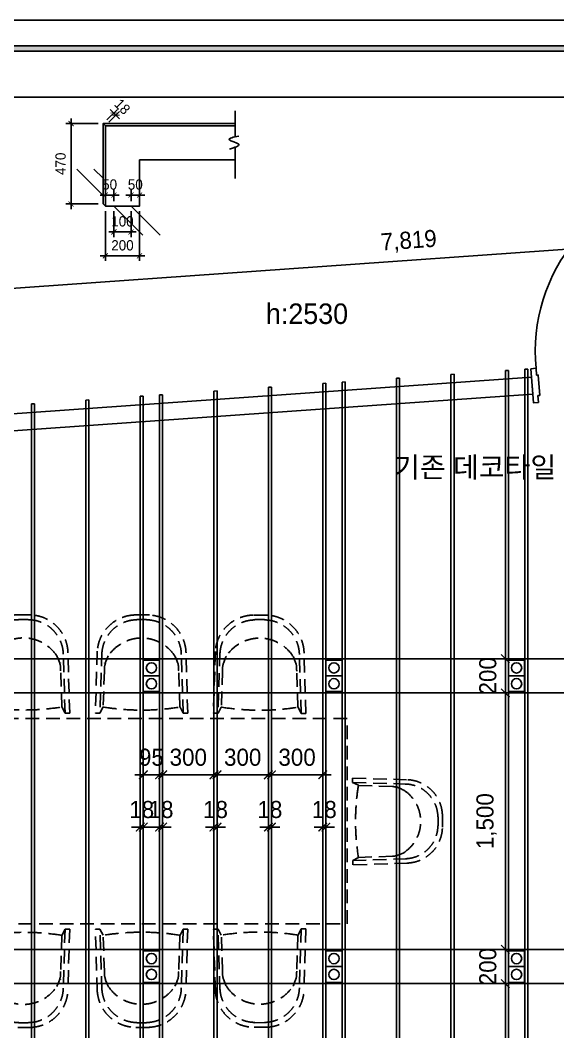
# Model space of a CAD drawing. Header units: millimetres. Extents: x 262681 to 288781, y 94135 to 103645.
# Drawn here: x 279247 to 282388, y 97430 to 103345 of the extents above; entities that cross this region are included whole.
import ezdxf
from ezdxf.enums import TextEntityAlignment as Align

# ---------------------------------------------------------------- set-up
doc = ezdxf.new("R2010")
doc.units = ezdxf.units.MM
doc.header["$LTSCALE"] = 100
doc.header["$PDMODE"] = 3
doc.linetypes.add('DH-HID2', pattern=[1.2, 0.8, -0.4])
doc.layers.get('DEFPOINTS').update_dxf_attribs({"color": 248})
for name, color, linetype in [('0-ELC TEXT', 7, 'Continuous'), ('07-DIM WAL', 5, 'Continuous'), ('2CONTINUOUS', 2, 'Continuous'), ('CO-DO-FR', 7, 'Continuous'), ('CO-DOOR', 8, 'Continuous'), ('FORM(YOURNAME)-1', 1, 'Continuous'), ('FORM(YOURNAME)-11', 1, 'Continuous'), ('FU-FURM', 251, 'DH-HID2'), ('RC-LIGHT', 7, 'Continuous')]:
    doc.layers.add(name, color=color, linetype=linetype)
doc.styles.add('HY 울릉도 L', font='')
doc.styles.add('YOURNAME', font='HY울릉도M.TTF')
doc.styles.add('코레일둥고', font='Korail_Round_Gothic_Medium.ttf')
doc.styles.get('HY 울릉도 L').set_extended_font_data('HY울릉도L')
doc.dimstyles.new('30', dxfattribs={"dimscale": 30, "dimtxt": 2, "dimasz": 1, "dimexe": 1, "dimexo": 1, "dimgap": 1, "dimtad": 1, "dimdec": 0, "dimrnd": 0.05, "dimdsep": 46, "dimlunit": 6, "dimtxsty": 'HY 울릉도 L', "dimblk": 'ARCHTICK', "dimcen": 2.5, "dimdle": 1, "dimclrd": 133, "dimclre": 133, "dimclrt": 30, "dimadec": 0, "dimazin": 0, "dimtfac": 1, "dimtdec": 0, "dimtix": 1, "dimtmove": 2, "dimatfit": 3, "dimldrblk": 'ARCHTICK', "dimfxl": 1, "dimlwd": -1, "dimlwe": -1, "dimarcsym": 0})
doc.dimstyles.new('50', dxfattribs={"dimscale": 50, "dimtxt": 2, "dimasz": 1, "dimexe": 1, "dimexo": 1, "dimgap": 1, "dimtad": 1, "dimdec": 0, "dimrnd": 0.05, "dimdsep": 46, "dimlunit": 6, "dimtxsty": 'HY 울릉도 L', "dimblk": 'ARCHTICK', "dimcen": 2.5, "dimdle": 1, "dimclrd": 133, "dimclre": 133, "dimclrt": 30, "dimadec": 0, "dimazin": 0, "dimtfac": 1, "dimtdec": 0, "dimtix": 1, "dimtmove": 2, "dimatfit": 3, "dimldrblk": 'ARCHTICK', "dimfxl": 1, "dimlwd": -1, "dimlwe": -1, "dimarcsym": 0})

# ---------------------------------------------------------------- blocks, each defined once
blk = doc.blocks.new('FORM-ELEVATION')
at = {"layer": 'FORM(YOURNAME)-11'}
h = blk.add_hatch(color=256, dxfattribs=at)
h.dxf.hatch_style = 1
h.paths.add_polyline_path([(-10309, 35708), (71691, 35708), (71691, 35508), (-10309, 35508)])
h.paths.add_polyline_path([(-10309, -21492), (71691, -21492), (71691, -21692), (-10309, -21692)])
at = {"layer": 'DEFPOINTS', "color": 158}
for points in [[(-10309, -21692), (71691, -21692), (71691, 35708), (-10309, 35708)], [(-8309, 33708), (61071, 33708), (61071, -19692), (-8309, -19692)]]:
    blk.add_lwpolyline(points, close=True, dxfattribs=at)
at = {"layer": 'FORM(YOURNAME)-11', "color": 250}
blk.add_lwpolyline([(-11309, -22692), (72691, -22692), (72691, 36708), (-11309, 36708)], close=True, dxfattribs=at)
at = {"layer": 'FORM(YOURNAME)-11'}
blk.add_lwpolyline([(-10309, 35708), (71691, 35708), (71691, 35508), (-10309, 35508)], close=True, dxfattribs=at)
at = {"layer": 'FORM(YOURNAME)-11', "color": 3, "style": 'YOURNAME'}
for tag, height, p in [('1', 450, (71041, -1219)), ('2', 450, (71041, -1863)), ('3', 450, (71041, -3150)), ('4', 450, (71041, -5081)), ('5', 515, (71041, -7398)), ('6', 515, (71041, -9650)), ('7', 515, (71041, -11903)), ('8', 515, (71041, -14155)), ('9', 515, (71041, -16408)), ('10', 515, (66791, -18596)), ('11', 515, (71041, -18660)), ('12', 515, (66791, -20848)), ('13', 515, (71041, -20848))]:
    blk.add_attdef(tag, text='', height=height, dxfattribs=at).set_placement(p, align=Align.MIDDLE_RIGHT)
blk = doc.blocks.new('F-122')
at = {"layer": 'FU-FURM'}
for p, q in [((-44.5, 507.6), (33.4, 507.7)), ((-26.5, 482.3), (26.6, 482.3)), ((-253.8, -17.2), (-244.1, 296.9)), ((-228.4, -17.2), (-218.5, 303.3)), ((217.8, 301.5), (228.5, -16.6)), ((243, 308.1), (253.9, -16.6)), ((-200.3, 238.5), (-201.3, 234.9)), ((-199.2, 242.4), (-200.3, 238.5)), ((-197.7, 246.9), (-199.2, 242.4)), ((-196, 251.7), (-197.7, 246.9)), ((-194.1, 256.9), (-196, 251.7)), ((-192.1, 262.1), (-194.1, 256.9)), ((-189.9, 267.4), (-192.1, 262.1)), ((-187.7, 272.4), (-189.9, 267.4)), ((-185.5, 277.2), (-187.7, 272.4)), ((-183.3, 281.4), (-185.5, 277.2)), ((182.6, 281.9), (184.8, 277.6)), ((184.8, 277.6), (187.1, 272.9)), ((187.1, 272.9), (189.3, 267.8)), ((189.3, 267.8), (191.4, 262.6)), ((191.4, 262.6), (193.5, 257.3)), ((193.5, 257.3), (195.4, 252.2)), ((195.4, 252.2), (197.1, 247.4)), ((197.1, 247.4), (198.6, 242.9)), ((198.6, 242.9), (199.8, 239)), ((199.8, 239), (200.7, 235.4)), ((-210.5, 16.6), (-204.3, 215.2)), ((-203.9, 218.6), (-204.3, 215.2)), ((-203.6, 221.9), (-203.9, 218.6)), ((-203.2, 225.1), (-203.6, 221.9)), ((-202.7, 228.2), (-203.2, 225.1)), ((-202.1, 231.5), (-202.7, 228.2)), ((-201.3, 234.9), (-202.1, 231.5)), ((200.7, 235.4), (201.5, 232)), ((201.5, 232), (202.1, 228.7)), ((202.1, 228.7), (202.6, 225.6)), ((202.6, 225.6), (203, 222.4)), ((203, 222.4), (203.4, 219.1)), ((203.4, 219.1), (203.8, 215.7)), ((203.8, 215.7), (210.4, 17.1)), ((-211.6, 16.7), (-228.4, -17.2)), ((211.5, 17.2), (228.5, -16.6)), ((-228.4, -17.2), (-253.8, -17.2)), ((253.9, -16.6), (228.5, -16.6))]:
    blk.add_line(p, q, dxfattribs=at)
for centre, radius, start, end in [((-30.8, 294), 213.6, 90.90916, 178.7855), ((-24.5, 286.7), 194.3, 90.90924, 178.78542), ((23.8, 286.8), 194.3, 1.35653, 89.23304), ((30.1, 294.1), 213.6, 1.35671, 89.233), ((-0.2, 162.3), 218.5, 33.19496, 146.94725), ((-0.2, 162.3), 218.5, 158.34937, 158.47219), ((-0.2, 162.3), 218.5, 21.66998, 21.79281), ((-1.7, 1330.6), 1330.6, 260.92322, 279.2189)]:
    blk.add_arc(centre, radius, start, end, dxfattribs=at)
blk = doc.blocks.new('DDD')
at = {"layer": 'FU-FURM'}
for p, q in [((296993.3, 100511.3), (296910.4, 100511.4)), ((297683.3, 100510.6), (297600.4, 100510.7)), ((298373.3, 100509.9), (298290.4, 100510)), ((296974.2, 100484.3), (296917.7, 100484.4)), ((297664.2, 100483.6), (297607.7, 100483.7)), ((298354.2, 100483), (298297.7, 100483)), ((296687.5, 100299.1), (296676, 99937)), ((296714.3, 100292), (296703, 99937)), ((296749.4, 100266.7), (296747, 100261.6)), ((296751.7, 100271.2), (296749.4, 100266.7)), ((297141, 100270.7), (297143.3, 100266.2)), ((297143.3, 100266.2), (297145.7, 100261.1)), ((297189, 99936.4), (297178.4, 100294)), ((297216, 99936.3), (297205.6, 100287.1)), ((297377.5, 100298.4), (297366, 99936.3)), ((297404.3, 100291.3), (297393, 99936.3)), ((297439.4, 100266), (297437, 100261)), ((297441.7, 100270.5), (297439.4, 100266)), ((297831, 100270), (297833.3, 100265.5)), ((297833.3, 100265.5), (297835.7, 100260.5)), ((297879, 99935.7), (297868.4, 100293.3)), ((297906, 99935.7), (297895.6, 100286.5)), ((298067.5, 100297.7), (298056, 99935.7)), ((298094.3, 100290.7), (298083, 99935.6)), ((298129.4, 100265.3), (298127, 100260.3)), ((298131.7, 100269.8), (298129.4, 100265.3)), ((298521, 100269.3), (298523.3, 100264.8)), ((298523.3, 100264.8), (298525.7, 100259.8)), ((298569, 99935), (298558.4, 100292.6)), ((298596, 99935), (298585.6, 100285.8)), ((296730, 100207.9), (296729.6, 100187.7)), ((296730.5, 100211.3), (296730, 100207.9)), ((296731, 100214.6), (296730.5, 100211.3)), ((296731.7, 100218.1), (296731, 100214.6)), ((296732.5, 100221.7), (296731.7, 100218.1)), ((296733.5, 100225.5), (296732.5, 100221.7)), ((296734.8, 100229.7), (296733.5, 100225.5)), ((296736.3, 100234.4), (296734.8, 100229.7)), ((296738.1, 100239.6), (296736.3, 100234.4)), ((296740.2, 100245.1), (296738.1, 100239.6)), ((296742.4, 100250.7), (296740.2, 100245.1)), ((296744.7, 100256.2), (296742.4, 100250.7)), ((296747, 100261.6), (296744.7, 100256.2)), ((297145.7, 100261.1), (297148, 100255.7)), ((297148, 100255.7), (297150.3, 100250.2)), ((297150.3, 100250.2), (297152.5, 100244.5)), ((297152.5, 100244.5), (297154.5, 100239.1)), ((297154.5, 100239.1), (297156.3, 100233.9)), ((297156.3, 100233.9), (297157.8, 100229.2)), ((297157.8, 100229.2), (297159.1, 100225)), ((297159.1, 100225), (297160.1, 100221.1)), ((297160.1, 100221.1), (297160.9, 100217.5)), ((297160.9, 100217.5), (297161.5, 100214.1)), ((297161.5, 100214.1), (297162.1, 100210.7)), ((297162.1, 100210.7), (297162.5, 100190.7)), ((297420, 100207.2), (297419.6, 100187.1)), ((297420.5, 100210.6), (297420, 100207.2)), ((297421, 100213.9), (297420.5, 100210.6)), ((297421.7, 100217.4), (297421, 100213.9)), ((297422.5, 100221), (297421.7, 100217.4)), ((297423.5, 100224.8), (297422.5, 100221)), ((297424.8, 100229.1), (297423.5, 100224.8)), ((297426.3, 100233.8), (297424.8, 100229.1)), ((297428.1, 100238.9), (297426.3, 100233.8)), ((297430.2, 100244.4), (297428.1, 100238.9)), ((297432.4, 100250), (297430.2, 100244.4)), ((297434.7, 100255.6), (297432.4, 100250)), ((297437, 100261), (297434.7, 100255.6)), ((297835.7, 100260.5), (297838, 100255.1)), ((297838, 100255.1), (297840.3, 100249.5)), ((297840.3, 100249.5), (297842.5, 100243.9)), ((297842.5, 100243.9), (297844.5, 100238.4)), ((297844.5, 100238.4), (297846.3, 100233.2)), ((297846.3, 100233.2), (297847.8, 100228.5)), ((297847.8, 100228.5), (297849.1, 100224.3)), ((297849.1, 100224.3), (297850.1, 100220.5)), ((297850.1, 100220.5), (297850.9, 100216.8)), ((297850.9, 100216.8), (297851.5, 100213.4)), ((297851.5, 100213.4), (297852.1, 100210)), ((297852.1, 100210), (297852.5, 100190)), ((298110, 100206.5), (298109.6, 100186.4)), ((298110.5, 100209.9), (298110, 100206.5)), ((298111, 100213.3), (298110.5, 100209.9)), ((298111.7, 100216.7), (298111, 100213.3)), ((298112.5, 100220.3), (298111.7, 100216.7)), ((298113.5, 100224.2), (298112.5, 100220.3)), ((298114.8, 100228.4), (298113.5, 100224.2)), ((298116.3, 100233.1), (298114.8, 100228.4)), ((298118.1, 100238.2), (298116.3, 100233.1)), ((298120.2, 100243.7), (298118.1, 100238.2)), ((298122.4, 100249.3), (298120.2, 100243.7)), ((298124.7, 100254.9), (298122.4, 100249.3)), ((298127, 100260.3), (298124.7, 100254.9)), ((298525.7, 100259.8), (298528, 100254.4)), ((298528, 100254.4), (298530.3, 100248.8)), ((298530.3, 100248.8), (298532.5, 100243.2)), ((298532.5, 100243.2), (298534.5, 100237.7)), ((298534.5, 100237.7), (298536.3, 100232.6)), ((298536.3, 100232.6), (298537.8, 100227.9)), ((298537.8, 100227.9), (298539.1, 100223.7)), ((298539.1, 100223.7), (298540.1, 100219.8)), ((298540.1, 100219.8), (298540.9, 100216.2)), ((298540.9, 100216.2), (298541.5, 100212.7)), ((298541.5, 100212.7), (298542.1, 100209.4)), ((298542.1, 100209.4), (298542.5, 100189.3)), ((296729.2, 100184.1), (296722.2, 99972.9)), ((296729.6, 100187.7), (296729.2, 100184.1)), ((297162.5, 100190.7), (297162.9, 100187.2)), ((297162.9, 100187.2), (297163.3, 100183.6)), ((297169.8, 99972.4), (297163.3, 100183.6)), ((297419.2, 100183.4), (297412.2, 99972.2)), ((297419.6, 100187.1), (297419.2, 100183.4)), ((297852.5, 100190), (297852.9, 100186.5)), ((297852.9, 100186.5), (297853.3, 100182.9)), ((297859.8, 99971.7), (297853.3, 100182.9)), ((298109.2, 100182.7), (298102.2, 99971.6)), ((298109.6, 100186.4), (298109.2, 100182.7)), ((298542.5, 100189.3), (298542.9, 100185.9)), ((298542.9, 100185.9), (298543.3, 100182.2)), ((298549.8, 99971), (298543.3, 100182.2)), ((296721, 99972.9), (296703, 99937)), ((297171, 99972.4), (297189, 99936.4)), ((297411, 99972.3), (297393, 99936.3)), ((297861, 99971.7), (297879, 99935.7)), ((298101, 99971.6), (298083, 99935.6)), ((298551, 99971), (298569, 99935)), ((296676, 99937), (296703, 99937)), ((297189, 99936.4), (297216, 99936.3)), ((297366, 99936.3), (297393, 99936.3)), ((297879, 99935.7), (297906, 99935.7)), ((298056, 99935.7), (298083, 99935.6)), ((298569, 99935), (298596, 99935)), ((298837.7, 99904.7), (296437.7, 99904.7)), ((296437.7, 99904.7), (296437.7, 98704.7)), ((298837.7, 98704.7), (298837.7, 99904.7)), ((296437.7, 98704.7), (298837.7, 98704.7)), ((296676, 98672.3), (296703, 98672.4)), ((296687.5, 98310.3), (296676, 98672.3)), ((296721, 98636.4), (296703, 98672.4)), ((296714.3, 98317.3), (296703, 98672.4)), ((297171, 98637), (297189, 98673)), ((297189, 98673), (297178.4, 98315.3)), ((297189, 98673), (297216, 98673)), ((297216, 98673), (297205.6, 98322.2)), ((297366, 98673), (297393, 98673)), ((297377.5, 98310.9), (297366, 98673)), ((297411, 98637.1), (297393, 98673)), ((297404.3, 98318), (297393, 98673)), ((297861, 98637.6), (297879, 98673.6)), ((297879, 98673.6), (297868.4, 98316)), ((297879, 98673.6), (297906, 98673.7)), ((297906, 98673.7), (297895.6, 98322.9)), ((298056, 98673.7), (298083, 98673.7)), ((298067.5, 98311.6), (298056, 98673.7)), ((298101, 98637.7), (298083, 98673.7)), ((298094.3, 98318.7), (298083, 98673.7)), ((298551, 98638.3), (298569, 98674.3)), ((298569, 98674.3), (298558.4, 98316.7)), ((298569, 98674.3), (298596, 98674.4)), ((298596, 98674.4), (298585.6, 98323.6)), ((296729.2, 98425.3), (296722.2, 98636.4)), ((297169.8, 98637), (297163.3, 98425.8)), ((297419.2, 98425.9), (297412.2, 98637.1)), ((297859.8, 98637.7), (297853.3, 98426.5)), ((298109.2, 98426.6), (298102.2, 98637.8)), ((298549.8, 98638.3), (298543.3, 98427.1)), ((296729.6, 98421.6), (296729.2, 98425.3)), ((296730, 98401.5), (296729.6, 98421.6)), ((296730.5, 98398.1), (296730, 98401.5)), ((296731, 98394.7), (296730.5, 98398.1)), ((296731.7, 98391.3), (296731, 98394.7)), ((296732.5, 98387.7), (296731.7, 98391.3)), ((296733.5, 98383.8), (296732.5, 98387.7)), ((296734.8, 98379.6), (296733.5, 98383.8)), ((296736.3, 98374.9), (296734.8, 98379.6)), ((296738.1, 98369.8), (296736.3, 98374.9)), ((296740.2, 98364.3), (296738.1, 98369.8)), ((297152.5, 98364.8), (297154.5, 98370.3)), ((297154.5, 98370.3), (297156.3, 98375.4)), ((297156.3, 98375.4), (297157.8, 98380.1)), ((297157.8, 98380.1), (297159.1, 98384.3)), ((297159.1, 98384.3), (297160.1, 98388.2)), ((297160.1, 98388.2), (297160.9, 98391.8)), ((297160.9, 98391.8), (297161.5, 98395.3)), ((297161.5, 98395.3), (297162.1, 98398.6)), ((297162.1, 98398.6), (297162.5, 98418.7)), ((297162.5, 98418.7), (297162.9, 98422.1)), ((297162.9, 98422.1), (297163.3, 98425.8)), ((297419.6, 98422.3), (297419.2, 98425.9)), ((297420, 98402.1), (297419.6, 98422.3)), ((297420.5, 98398.8), (297420, 98402.1)), ((297421, 98395.4), (297420.5, 98398.8)), ((297421.7, 98391.9), (297421, 98395.4)), ((297422.5, 98388.3), (297421.7, 98391.9)), ((297423.5, 98384.5), (297422.5, 98388.3)), ((297424.8, 98380.3), (297423.5, 98384.5)), ((297426.3, 98375.6), (297424.8, 98380.3)), ((297428.1, 98370.4), (297426.3, 98375.6)), ((297430.2, 98365), (297428.1, 98370.4)), ((297842.5, 98365.5), (297844.5, 98371)), ((297844.5, 98371), (297846.3, 98376.1)), ((297846.3, 98376.1), (297847.8, 98380.8)), ((297847.8, 98380.8), (297849.1, 98385)), ((297849.1, 98385), (297850.1, 98388.9)), ((297850.1, 98388.9), (297850.9, 98392.5)), ((297850.9, 98392.5), (297851.5, 98395.9)), ((297851.5, 98395.9), (297852.1, 98399.3)), ((297852.1, 98399.3), (297852.5, 98419.3)), ((297852.5, 98419.3), (297852.9, 98422.8)), ((297852.9, 98422.8), (297853.3, 98426.5)), ((298109.6, 98423), (298109.2, 98426.6)), ((298110, 98402.8), (298109.6, 98423)), ((298110.5, 98399.4), (298110, 98402.8)), ((298111, 98396.1), (298110.5, 98399.4)), ((298111.7, 98392.6), (298111, 98396.1)), ((298112.5, 98389), (298111.7, 98392.6)), ((298113.5, 98385.2), (298112.5, 98389)), ((298114.8, 98381), (298113.5, 98385.2)), ((298116.3, 98376.3), (298114.8, 98381)), ((298118.1, 98371.1), (298116.3, 98376.3)), ((298120.2, 98365.6), (298118.1, 98371.1)), ((298532.5, 98366.2), (298534.5, 98371.6)), ((298534.5, 98371.6), (298536.3, 98376.8)), ((298536.3, 98376.8), (298537.8, 98381.5)), ((298537.8, 98381.5), (298539.1, 98385.7)), ((298539.1, 98385.7), (298540.1, 98389.6)), ((298540.1, 98389.6), (298540.9, 98393.2)), ((298540.9, 98393.2), (298541.5, 98396.6)), ((298541.5, 98396.6), (298542.1, 98400)), ((298542.1, 98400), (298542.5, 98420)), ((298542.5, 98420), (298542.9, 98423.5)), ((298542.9, 98423.5), (298543.3, 98427.1)), ((296742.4, 98358.7), (296740.2, 98364.3)), ((296744.7, 98353.1), (296742.4, 98358.7)), ((296747, 98347.7), (296744.7, 98353.1)), ((296749.4, 98342.7), (296747, 98347.7)), ((296751.7, 98338.2), (296749.4, 98342.7)), ((297141, 98338.7), (297143.3, 98343.2)), ((297143.3, 98343.2), (297145.7, 98348.2)), ((297145.7, 98348.2), (297148, 98353.6)), ((297148, 98353.6), (297150.3, 98359.2)), ((297150.3, 98359.2), (297152.5, 98364.8)), ((297432.4, 98359.4), (297430.2, 98365)), ((297434.7, 98353.8), (297432.4, 98359.4)), ((297437, 98348.4), (297434.7, 98353.8)), ((297439.4, 98343.4), (297437, 98348.4)), ((297441.7, 98338.9), (297439.4, 98343.4)), ((297831, 98339.3), (297833.3, 98343.9)), ((297833.3, 98343.9), (297835.7, 98348.9)), ((297835.7, 98348.9), (297838, 98354.3)), ((297838, 98354.3), (297840.3, 98359.9)), ((297840.3, 98359.9), (297842.5, 98365.5)), ((298122.4, 98360), (298120.2, 98365.6)), ((298124.7, 98354.5), (298122.4, 98360)), ((298127, 98349.1), (298124.7, 98354.5)), ((298129.4, 98344), (298127, 98349.1)), ((298131.7, 98339.5), (298129.4, 98344)), ((298521, 98340), (298523.3, 98344.5)), ((298523.3, 98344.5), (298525.7, 98349.6)), ((298525.7, 98349.6), (298528, 98355)), ((298528, 98355), (298530.3, 98360.5)), ((298530.3, 98360.5), (298532.5, 98366.2)), ((296993.3, 98098.1), (296910.4, 98098)), ((296974.2, 98125), (296917.7, 98125)), ((297683.3, 98098.7), (297600.4, 98098.6)), ((297664.2, 98125.7), (297607.7, 98125.7)), ((298373.3, 98099.4), (298290.4, 98099.3)), ((298354.2, 98126.4), (298297.7, 98126.3))]:
    blk.add_line(p, q, dxfattribs=at)
for centre, radius, start, end in [((296914, 100284.1), 227.2, 90.767, 178.64329), ((296978.8, 100284), 227.2, 1.215, 89.0908), ((297604, 100283.5), 227.2, 90.767, 178.64329), ((297668.8, 100283.4), 227.2, 1.215, 89.0908), ((298294, 100282.8), 227.2, 90.767, 178.64329), ((298358.8, 100282.7), 227.2, 1.215, 89.0908), ((296920.7, 100276.4), 206.6, 90.767, 178.64347), ((296972, 100276.3), 206.6, 1.215, 89.0908), ((297610.7, 100275.7), 206.6, 90.767, 178.64347), ((297662, 100275.6), 206.6, 1.215, 89.0908), ((298300.7, 100275), 206.6, 90.767, 178.64347), ((298352, 100275), 206.6, 1.215, 89.0908), ((296946.2, 100143.9), 232.4, 33.053, 146.805), ((297636.2, 100143.3), 232.4, 33.053, 146.805), ((298326.2, 100142.6), 232.4, 33.053, 146.805), ((296946.2, 100143.9), 232.4, 158.2072, 158.33), ((296946.2, 100143.9), 232.4, 21.528, 21.651), ((297636.2, 100143.3), 232.4, 158.2072, 158.33), ((297636.2, 100143.3), 232.4, 21.528, 21.651), ((298326.2, 100142.6), 232.4, 158.2072, 158.33), ((298326.2, 100142.6), 232.4, 21.528, 21.651), ((296947.7, 101369.9), 1415.3, 260.781, 279.077), ((297637.7, 101369.2), 1415.3, 260.781, 279.077), ((298327.7, 101368.6), 1415.3, 260.781, 279.077), ((296947.7, 97239.4), 1415.3, 80.923, 99.219), ((297637.7, 97240.1), 1415.3, 80.923, 99.219), ((298327.7, 97240.8), 1415.3, 80.923, 99.219), ((296946.2, 98465.4), 232.4, 201.67, 201.7928), ((296946.2, 98465.4), 232.4, 338.349, 338.472), ((297636.2, 98466.1), 232.4, 201.67, 201.7928), ((297636.2, 98466.1), 232.4, 338.349, 338.472), ((298326.2, 98466.8), 232.4, 201.67, 201.7928), ((298326.2, 98466.8), 232.4, 338.349, 338.472), ((296914, 98325.2), 227.2, 181.35671, 269.233), ((296920.7, 98333), 206.6, 181.35653, 269.233), ((296946.2, 98465.4), 232.4, 213.195, 326.947), ((296972, 98333), 206.6, 270.9092, 358.785), ((296978.8, 98325.3), 227.2, 270.9092, 358.785), ((297604, 98325.9), 227.2, 181.35671, 269.233), ((297610.7, 98333.7), 206.6, 181.35653, 269.233), ((297636.2, 98466.1), 232.4, 213.195, 326.947), ((297662, 98333.7), 206.6, 270.9092, 358.785), ((297668.8, 98326), 227.2, 270.9092, 358.785), ((298294, 98326.6), 227.2, 181.35671, 269.233), ((298300.7, 98334.3), 206.6, 181.35653, 269.233), ((298326.2, 98466.8), 232.4, 213.195, 326.947), ((298352, 98334.4), 206.6, 270.9092, 358.785), ((298358.8, 98326.6), 227.2, 270.9092, 358.785)]:
    blk.add_arc(centre, radius, start, end, dxfattribs=at)
at = {"layer": 'FU-FURM', "xscale": -1, "rotation": 89.99999999999999}
blk.add_blockref('F-122', (296388.7, 99303), dxfattribs=at)
at = {"layer": 'FU-FURM', "rotation": 270}
blk.add_blockref('F-122', (298886.7, 99303), dxfattribs=at)
blk = doc.blocks.new('_ArchTick')
at = {"color": 0, "linetype": 'ByBlock', "const_width": 0.15}
blk.add_lwpolyline([(-0.5, -0.5), (0.5, 0.5)], dxfattribs=at)
blk = doc.blocks.new('*D94')
at = {"layer": '2CONTINUOUS', "color": 133}
for p, q in [((285475.5, 102218.8), (277575.7, 101661.7)), ((285480.6, 101435.9), (285422.1, 102265.1)), ((277680.6, 100885.9), (277622.1, 101715.1))]:
    blk.add_line(p, q, dxfattribs=at)
at = {"layer": 'DEFPOINTS', "color": 0}
for p in [(277625.6, 101665.3), (285484.1, 101386), (277684.1, 100836)]:
    blk.add_point(p, dxfattribs=at)
at = {"layer": '2CONTINUOUS', "color": 133, "xscale": 50, "yscale": 50, "zscale": 50}
for p, rotation in [((285425.6, 102215.3), 4.033411072770194), ((277625.6, 101665.3), 184.0334110727702)]:
    blk.add_blockref('_ArchTick', p, dxfattribs=dict(at, rotation=rotation))
at = {"layer": '2CONTINUOUS', "color": 30, "insert": (281517.9, 102050), "char_height": 100, "attachment_point": 5, "rotation": 4.03341, "style": 'HY 울릉도 L'}
blk.add_mtext('7,819', dxfattribs=at)
blk = doc.blocks.new('*D115')
at = {"layer": '07-DIM WAL', "color": 133}
for p, q in [((279744.4, 102227.4), (279744.4, 101936.8)), ((279944.4, 102227.4), (279944.4, 101936.8)), ((279714.4, 101966.8), (279974.4, 101966.8))]:
    blk.add_line(p, q, dxfattribs=at)
at = {"layer": 'DEFPOINTS', "color": 0}
for p in [(279744.4, 102257.4), (279944.4, 102257.4), (279944.4, 101966.8)]:
    blk.add_point(p, dxfattribs=at)
at = {"layer": '07-DIM WAL', "color": 133, "xscale": 30, "yscale": 30, "zscale": 30}
blk.add_blockref('_ArchTick', (279744.4, 101966.8), dxfattribs=at)
at = {"layer": '07-DIM WAL', "color": 133, "xscale": 30, "yscale": 30, "zscale": 30, "rotation": 180}
blk.add_blockref('_ArchTick', (279944.4, 101966.8), dxfattribs=at)
at = {"layer": '07-DIM WAL', "color": 30, "insert": (279844.4, 102028.1), "char_height": 60, "attachment_point": 5, "style": 'HY 울릉도 L'}
blk.add_mtext('200', dxfattribs=at)
blk = doc.blocks.new('*D116')
at = {"layer": '07-DIM WAL', "color": 133}
for p, q in [((279752.9, 102761.4), (279815, 102823.5)), ((279765.6, 102748.6), (279827.7, 102810.8)), ((279772.6, 102823.5), (279827.7, 102768.3))]:
    blk.add_line(p, q, dxfattribs=at)
at = {"layer": 'DEFPOINTS', "color": 0}
for p in [(279806.5, 102789.6), (279731.6, 102740.2), (279744.4, 102727.4)]:
    blk.add_point(p, dxfattribs=at)
at = {"layer": '07-DIM WAL', "color": 133, "xscale": 30, "yscale": 30, "zscale": 30}
for p, rotation in [((279793.8, 102802.3), 315), ((279806.5, 102789.6), 135)]:
    blk.add_blockref('_ArchTick', p, dxfattribs=dict(at, rotation=rotation))
at = {"layer": '07-DIM WAL', "color": 30, "insert": (279843.5, 102839.3), "char_height": 60, "attachment_point": 5, "rotation": 315, "style": 'HY 울릉도 L'}
blk.add_mtext('18', dxfattribs=at)
blk = doc.blocks.new('*D117')
at = {"layer": '07-DIM WAL', "color": 133}
for p, q in [((279544.2, 102770.2), (279544.2, 102240.2)), ((279701.6, 102740.2), (279514.2, 102740.2)), ((279701.6, 102270.2), (279514.2, 102270.2))]:
    blk.add_line(p, q, dxfattribs=at)
at = {"layer": 'DEFPOINTS', "color": 0}
for p in [(279731.6, 102740.2), (279544.2, 102270.2), (279731.6, 102270.2)]:
    blk.add_point(p, dxfattribs=at)
at = {"layer": '07-DIM WAL', "color": 133, "xscale": 30, "yscale": 30, "zscale": 30}
for p, rotation in [((279544.2, 102740.2), 90), ((279544.2, 102270.2), 270)]:
    blk.add_blockref('_ArchTick', p, dxfattribs=dict(at, rotation=rotation))
at = {"layer": '07-DIM WAL', "color": 30, "insert": (279483, 102505.2), "char_height": 60, "attachment_point": 5, "rotation": 90, "style": 'HY 울릉도 L'}
blk.add_mtext('470', dxfattribs=at)
blk = doc.blocks.new('*D121')
at = {"layer": '07-DIM WAL', "color": 133}
for p, q in [((279744.4, 102287.4), (279744.4, 102352.4)), ((279794.4, 102287.4), (279794.4, 102352.4)), ((279824.4, 102322.4), (279714.4, 102322.4))]:
    blk.add_line(p, q, dxfattribs=at)
at = {"layer": 'DEFPOINTS', "color": 0}
for p in [(279744.4, 102322.4), (279744.4, 102257.4), (279794.4, 102257.4)]:
    blk.add_point(p, dxfattribs=at)
at = {"layer": '07-DIM WAL', "color": 133, "xscale": 30, "yscale": 30, "zscale": 30}
blk.add_blockref('_ArchTick', (279744.4, 102322.4), dxfattribs=at)
at = {"layer": '07-DIM WAL', "color": 133, "xscale": 30, "yscale": 30, "zscale": 30, "rotation": 180}
blk.add_blockref('_ArchTick', (279794.4, 102322.4), dxfattribs=at)
at = {"layer": '07-DIM WAL', "color": 30, "insert": (279769.4, 102383.7), "char_height": 60, "attachment_point": 5, "style": 'HY 울릉도 L'}
blk.add_mtext('50', dxfattribs=at)
blk = doc.blocks.new('*D123')
at = {"layer": '07-DIM WAL', "color": 133}
for p, q in [((279894.4, 102287.4), (279894.4, 102352.4)), ((279944.4, 102287.4), (279944.4, 102352.4)), ((279864.4, 102322.4), (279974.4, 102322.4))]:
    blk.add_line(p, q, dxfattribs=at)
at = {"layer": 'DEFPOINTS', "color": 0}
for p in [(279944.4, 102322.4), (279894.4, 102257.4), (279944.4, 102257.4)]:
    blk.add_point(p, dxfattribs=at)
at = {"layer": '07-DIM WAL', "color": 133, "xscale": 30, "yscale": 30, "zscale": 30}
blk.add_blockref('_ArchTick', (279894.4, 102322.4), dxfattribs=at)
at = {"layer": '07-DIM WAL', "color": 133, "xscale": 30, "yscale": 30, "zscale": 30, "rotation": 180}
blk.add_blockref('_ArchTick', (279944.4, 102322.4), dxfattribs=at)
at = {"layer": '07-DIM WAL', "color": 30, "insert": (279919.4, 102383.7), "char_height": 60, "attachment_point": 5, "style": 'HY 울릉도 L'}
blk.add_mtext('50', dxfattribs=at)
blk = doc.blocks.new('*D124')
at = {"layer": '07-DIM WAL', "color": 133}
for p, q in [((279794.4, 102227.4), (279794.4, 102076.9)), ((279894.4, 102227.4), (279894.4, 102076.9)), ((279924.4, 102106.9), (279764.4, 102106.9))]:
    blk.add_line(p, q, dxfattribs=at)
at = {"layer": 'DEFPOINTS', "color": 0}
for p in [(279794.4, 102257.4), (279894.4, 102257.4), (279794.4, 102106.9)]:
    blk.add_point(p, dxfattribs=at)
at = {"layer": '07-DIM WAL', "color": 133, "xscale": 30, "yscale": 30, "zscale": 30}
blk.add_blockref('_ArchTick', (279794.4, 102106.9), dxfattribs=at)
at = {"layer": '07-DIM WAL', "color": 133, "xscale": 30, "yscale": 30, "zscale": 30, "rotation": 180}
blk.add_blockref('_ArchTick', (279894.4, 102106.9), dxfattribs=at)
at = {"layer": '07-DIM WAL', "color": 30, "insert": (279844.4, 102168.1), "char_height": 60, "attachment_point": 5, "style": 'HY 울릉도 L'}
blk.add_mtext('100', dxfattribs=at)
blk = doc.blocks.new('ffsty')
at = {"layer": 'RC-LIGHT'}
blk.add_line((289743.9, 98175), (289743.9, 98270), dxfattribs=at)
blk.add_lwpolyline([(289651.4, 98175), (289836.4, 98175), (289836.4, 98270), (289651.4, 98270)], close=True, dxfattribs=at)
for centre in [(289697.6, 98222.5), (289790.1, 98222.5)]:
    blk.add_circle(centre, 30, dxfattribs=at)
blk = doc.blocks.new('*D140')
at = {"layer": '2CONTINUOUS', "color": 133}
for p, q in [((279966.1, 99032.1), (279966.1, 98882.1)), ((280061.1, 99039.6), (280061.1, 98882.1)), ((279916.1, 98932.1), (280111.1, 98932.1))]:
    blk.add_line(p, q, dxfattribs=at)
at = {"layer": 'DEFPOINTS', "color": 0}
for p in [(279966.1, 99082.1), (280061.1, 99089.6), (280061.1, 98932.1)]:
    blk.add_point(p, dxfattribs=at)
at = {"layer": '2CONTINUOUS', "color": 133, "xscale": 50, "yscale": 50, "zscale": 50}
blk.add_blockref('_ArchTick', (279966.1, 98932.1), dxfattribs=at)
at = {"layer": '2CONTINUOUS', "color": 133, "xscale": 50, "yscale": 50, "zscale": 50, "rotation": 180}
blk.add_blockref('_ArchTick', (280061.1, 98932.1), dxfattribs=at)
at = {"layer": '2CONTINUOUS', "color": 30, "insert": (280013.6, 99034.3), "char_height": 100, "attachment_point": 5, "style": 'HY 울릉도 L'}
blk.add_mtext('95', dxfattribs=at)
blk = doc.blocks.new('*D141')
at = {"layer": '2CONTINUOUS', "color": 133}
for p, q in [((280061.1, 98676.5), (280061.1, 98676.5)), ((280079.1, 98676.5), (280079.1, 98676.5)), ((280011.1, 98626.5), (280129.1, 98626.5))]:
    blk.add_line(p, q, dxfattribs=at)
at = {"layer": 'DEFPOINTS', "color": 0}
for p in [(280061.1, 98626.5), (280079.1, 98626.5), (280079.1, 98626.5)]:
    blk.add_point(p, dxfattribs=at)
at = {"layer": '2CONTINUOUS', "color": 133, "xscale": 50, "yscale": 50, "zscale": 50}
blk.add_blockref('_ArchTick', (280061.1, 98626.5), dxfattribs=at)
at = {"layer": '2CONTINUOUS', "color": 133, "xscale": 50, "yscale": 50, "zscale": 50, "rotation": 180}
blk.add_blockref('_ArchTick', (280079.1, 98626.5), dxfattribs=at)
at = {"layer": '2CONTINUOUS', "color": 30, "insert": (280070.1, 98728.7), "char_height": 100, "attachment_point": 5, "style": 'HY 울릉도 L'}
blk.add_mtext('18', dxfattribs=at)
blk = doc.blocks.new('*D142')
at = {"layer": '2CONTINUOUS', "color": 133}
for p, q in [((280079.1, 99032.1), (280079.1, 98882.1)), ((280379.1, 99032.1), (280379.1, 98882.1)), ((280029.1, 98932.1), (280429.1, 98932.1))]:
    blk.add_line(p, q, dxfattribs=at)
at = {"layer": 'DEFPOINTS', "color": 0}
for p in [(280079.1, 99082.1), (280379.1, 99082.1), (280379.1, 98932.1)]:
    blk.add_point(p, dxfattribs=at)
at = {"layer": '2CONTINUOUS', "color": 133, "xscale": 50, "yscale": 50, "zscale": 50}
blk.add_blockref('_ArchTick', (280079.1, 98932.1), dxfattribs=at)
at = {"layer": '2CONTINUOUS', "color": 133, "xscale": 50, "yscale": 50, "zscale": 50, "rotation": 180}
blk.add_blockref('_ArchTick', (280379.1, 98932.1), dxfattribs=at)
at = {"layer": '2CONTINUOUS', "color": 30, "insert": (280229.1, 99034.3), "char_height": 100, "attachment_point": 5, "style": 'HY 울릉도 L'}
blk.add_mtext('300', dxfattribs=at)
blk = doc.blocks.new('*D143')
at = {"layer": '2CONTINUOUS', "color": 133}
for p, q in [((280397.1, 99032.1), (280397.1, 98882.1)), ((280697.1, 99032.1), (280697.1, 98882.1)), ((280347.1, 98932.1), (280747.1, 98932.1))]:
    blk.add_line(p, q, dxfattribs=at)
at = {"layer": 'DEFPOINTS', "color": 0}
for p in [(280397.1, 99082.1), (280697.1, 99082.1), (280697.1, 98932.1)]:
    blk.add_point(p, dxfattribs=at)
at = {"layer": '2CONTINUOUS', "color": 133, "xscale": 50, "yscale": 50, "zscale": 50}
blk.add_blockref('_ArchTick', (280397.1, 98932.1), dxfattribs=at)
at = {"layer": '2CONTINUOUS', "color": 133, "xscale": 50, "yscale": 50, "zscale": 50, "rotation": 180}
blk.add_blockref('_ArchTick', (280697.1, 98932.1), dxfattribs=at)
at = {"layer": '2CONTINUOUS', "color": 30, "insert": (280547.1, 99034.3), "char_height": 100, "attachment_point": 5, "style": 'HY 울릉도 L'}
blk.add_mtext('300', dxfattribs=at)
blk = doc.blocks.new('*D144')
at = {"layer": '2CONTINUOUS', "color": 133}
for p, q in [((280715.1, 99032.1), (280715.1, 98882.1)), ((281014.8, 99032.1), (281014.8, 98882.1)), ((280665.1, 98932.1), (281064.8, 98932.1))]:
    blk.add_line(p, q, dxfattribs=at)
at = {"layer": 'DEFPOINTS', "color": 0}
for p in [(280715.1, 99082.1), (281014.8, 99082.1), (281014.8, 98932.1)]:
    blk.add_point(p, dxfattribs=at)
at = {"layer": '2CONTINUOUS', "color": 133, "xscale": 50, "yscale": 50, "zscale": 50}
blk.add_blockref('_ArchTick', (280715.1, 98932.1), dxfattribs=at)
at = {"layer": '2CONTINUOUS', "color": 133, "xscale": 50, "yscale": 50, "zscale": 50, "rotation": 180}
blk.add_blockref('_ArchTick', (281014.8, 98932.1), dxfattribs=at)
at = {"layer": '2CONTINUOUS', "color": 30, "insert": (280864.9, 99034.3), "char_height": 100, "attachment_point": 5, "style": 'HY 울릉도 L'}
blk.add_mtext('300', dxfattribs=at)
blk = doc.blocks.new('*D145')
at = {"layer": '2CONTINUOUS', "color": 133}
for p, q in [((280379.1, 98676.5), (280379.1, 98676.5)), ((280397.1, 98676.5), (280397.1, 98676.5)), ((280329.1, 98626.5), (280447.1, 98626.5))]:
    blk.add_line(p, q, dxfattribs=at)
at = {"layer": 'DEFPOINTS', "color": 0}
for p in [(280379.1, 98626.5), (280397.1, 98626.5), (280397.1, 98626.5)]:
    blk.add_point(p, dxfattribs=at)
at = {"layer": '2CONTINUOUS', "color": 133, "xscale": 50, "yscale": 50, "zscale": 50}
blk.add_blockref('_ArchTick', (280379.1, 98626.5), dxfattribs=at)
at = {"layer": '2CONTINUOUS', "color": 133, "xscale": 50, "yscale": 50, "zscale": 50, "rotation": 180}
blk.add_blockref('_ArchTick', (280397.1, 98626.5), dxfattribs=at)
at = {"layer": '2CONTINUOUS', "color": 30, "insert": (280388.1, 98728.7), "char_height": 100, "attachment_point": 5, "style": 'HY 울릉도 L'}
blk.add_mtext('18', dxfattribs=at)
blk = doc.blocks.new('*D146')
at = {"layer": '2CONTINUOUS', "color": 133}
for p, q in [((280697.1, 98676.5), (280697.1, 98676.5)), ((280715.1, 98676.5), (280715.1, 98676.5)), ((280647.1, 98626.5), (280765.1, 98626.5))]:
    blk.add_line(p, q, dxfattribs=at)
at = {"layer": 'DEFPOINTS', "color": 0}
for p in [(280697.1, 98626.5), (280715.1, 98626.5), (280715.1, 98626.5)]:
    blk.add_point(p, dxfattribs=at)
at = {"layer": '2CONTINUOUS', "color": 133, "xscale": 50, "yscale": 50, "zscale": 50}
blk.add_blockref('_ArchTick', (280697.1, 98626.5), dxfattribs=at)
at = {"layer": '2CONTINUOUS', "color": 133, "xscale": 50, "yscale": 50, "zscale": 50, "rotation": 180}
blk.add_blockref('_ArchTick', (280715.1, 98626.5), dxfattribs=at)
at = {"layer": '2CONTINUOUS', "color": 30, "insert": (280706.1, 98728.7), "char_height": 100, "attachment_point": 5, "style": 'HY 울릉도 L'}
blk.add_mtext('18', dxfattribs=at)
blk = doc.blocks.new('*D147')
at = {"layer": '2CONTINUOUS', "color": 133}
for p, q in [((281015.1, 98676.5), (281015.1, 98676.5)), ((281033.1, 98676.5), (281033.1, 98676.5)), ((280965.1, 98626.5), (281083.1, 98626.5))]:
    blk.add_line(p, q, dxfattribs=at)
at = {"layer": 'DEFPOINTS', "color": 0}
for p in [(281015.1, 98626.5), (281033.1, 98626.5), (281033.1, 98626.5)]:
    blk.add_point(p, dxfattribs=at)
at = {"layer": '2CONTINUOUS', "color": 133, "xscale": 50, "yscale": 50, "zscale": 50}
blk.add_blockref('_ArchTick', (281015.1, 98626.5), dxfattribs=at)
at = {"layer": '2CONTINUOUS', "color": 133, "xscale": 50, "yscale": 50, "zscale": 50, "rotation": 180}
blk.add_blockref('_ArchTick', (281033.1, 98626.5), dxfattribs=at)
at = {"layer": '2CONTINUOUS', "color": 30, "insert": (281024.1, 98728.7), "char_height": 100, "attachment_point": 5, "style": 'HY 울릉도 L'}
blk.add_mtext('18', dxfattribs=at)
blk = doc.blocks.new('*D148')
at = {"layer": '2CONTINUOUS', "color": 133}
for p, q in [((279948.1, 98676.5), (279948.1, 98676.5)), ((279966.1, 98676.5), (279966.1, 98676.5)), ((279898.1, 98626.5), (280016.1, 98626.5))]:
    blk.add_line(p, q, dxfattribs=at)
at = {"layer": 'DEFPOINTS', "color": 0}
for p in [(279948.1, 98626.5), (279966.1, 98626.5), (279966.1, 98626.5)]:
    blk.add_point(p, dxfattribs=at)
at = {"layer": '2CONTINUOUS', "color": 133, "xscale": 50, "yscale": 50, "zscale": 50}
blk.add_blockref('_ArchTick', (279948.1, 98626.5), dxfattribs=at)
at = {"layer": '2CONTINUOUS', "color": 133, "xscale": 50, "yscale": 50, "zscale": 50, "rotation": 180}
blk.add_blockref('_ArchTick', (279966.1, 98626.5), dxfattribs=at)
at = {"layer": '2CONTINUOUS', "color": 30, "insert": (279957.1, 98728.7), "char_height": 100, "attachment_point": 5, "style": 'HY 울릉도 L'}
blk.add_mtext('18', dxfattribs=at)
blk = doc.blocks.new('*D149')
at = {"layer": '2CONTINUOUS', "color": 133}
for p, q in [((282082.1, 99661), (282082.1, 99361)), ((282032.1, 99611), (282032.1, 99611)), ((282032.1, 99411), (282032.1, 99411))]:
    blk.add_line(p, q, dxfattribs=at)
at = {"layer": 'DEFPOINTS', "color": 0}
for p in [(282082.1, 99611), (282082.1, 99411), (282082.1, 99411)]:
    blk.add_point(p, dxfattribs=at)
at = {"layer": '2CONTINUOUS', "color": 133, "xscale": 50, "yscale": 50, "zscale": 50}
for p, rotation in [((282082.1, 99611), 270), ((282082.1, 99411), 90)]:
    blk.add_blockref('_ArchTick', p, dxfattribs=dict(at, rotation=rotation))
at = {"layer": '2CONTINUOUS', "color": 30, "insert": (281980, 99511), "char_height": 100, "attachment_point": 5, "rotation": 90, "style": 'HY 울릉도 L'}
blk.add_mtext('200', dxfattribs=at)
blk = doc.blocks.new('*D150')
at = {"layer": '2CONTINUOUS', "color": 133}
for p, q in [((282082.1, 99461), (282082.1, 97861)), ((282032.1, 99411), (282032.1, 99411)), ((282032.1, 97911), (282032.1, 97911))]:
    blk.add_line(p, q, dxfattribs=at)
at = {"layer": 'DEFPOINTS', "color": 0}
for p in [(282082.1, 99411), (282082.1, 97911), (282082.1, 97911)]:
    blk.add_point(p, dxfattribs=at)
at = {"layer": '2CONTINUOUS', "color": 133, "xscale": 50, "yscale": 50, "zscale": 50}
for p, rotation in [((282082.1, 99411), 90), ((282082.1, 97911), 270)]:
    blk.add_blockref('_ArchTick', p, dxfattribs=dict(at, rotation=rotation))
at = {"layer": '2CONTINUOUS', "color": 30, "insert": (281972.2, 98661), "char_height": 100, "attachment_point": 5, "rotation": 90, "style": 'HY 울릉도 L'}
blk.add_mtext('1,500', dxfattribs=at)
blk = doc.blocks.new('*D151')
at = {"layer": '2CONTINUOUS', "color": 133}
for p, q in [((282082.1, 97961), (282082.1, 97661)), ((282032.1, 97911), (282032.1, 97911)), ((282032.1, 97711), (282032.1, 97711))]:
    blk.add_line(p, q, dxfattribs=at)
at = {"layer": 'DEFPOINTS', "color": 0}
for p in [(282082.1, 97911), (282082.1, 97711), (282082.1, 97711)]:
    blk.add_point(p, dxfattribs=at)
at = {"layer": '2CONTINUOUS', "color": 133, "xscale": 50, "yscale": 50, "zscale": 50}
for p, rotation in [((282082.1, 97911), 270), ((282082.1, 97711), 90)]:
    blk.add_blockref('_ArchTick', p, dxfattribs=dict(at, rotation=rotation))
at = {"layer": '2CONTINUOUS', "color": 30, "insert": (281980, 97811), "char_height": 100, "attachment_point": 5, "rotation": 90, "style": 'HY 울릉도 L'}
blk.add_mtext('200', dxfattribs=at)
blk = doc.blocks.new('*D152')
at = {"layer": '2CONTINUOUS', "color": 133}
for p, q in [((282082.1, 97761), (282082.1, 96496)), ((282032.1, 97711), (282032.1, 97711)), ((282032.1, 96546), (282032.1, 96546))]:
    blk.add_line(p, q, dxfattribs=at)
at = {"layer": 'DEFPOINTS', "color": 0}
for p in [(282082.1, 97711), (282082.1, 96546), (282082.1, 96546)]:
    blk.add_point(p, dxfattribs=at)
at = {"layer": '2CONTINUOUS', "color": 133, "xscale": 50, "yscale": 50, "zscale": 50}
for p, rotation in [((282082.1, 97711), 90), ((282082.1, 96546), 270)]:
    blk.add_blockref('_ArchTick', p, dxfattribs=dict(at, rotation=rotation))
at = {"layer": '2CONTINUOUS', "color": 30, "insert": (281973.3, 97128.5), "char_height": 100, "attachment_point": 5, "rotation": 90, "style": 'HY 울릉도 L'}
blk.add_mtext('1,165', dxfattribs=at)

msp = doc.modelspace()

# ---------------------------------------------------------------- linework, layer by layer
at = {"layer": '2CONTINUOUS'}
for p, q in [((279731.6, 102320.2), (279577.3, 102474.5)), ((279731.6, 102420.2), (279677.3, 102474.5)), ((279964.3, 102087.5), (279794.4, 102257.4)), ((280064.3, 102087.5), (279894.4, 102257.4))]:
    msp.add_line(p, q, dxfattribs=at)
msp.add_lwpolyline([(282235.1, 101257.2), (282242.1, 101157.4), (277684.1, 100836), (277684.1, 100935.8), (282235.1, 101257.2)], dxfattribs=at)
at = {"layer": 'CO-DO-FR'}
msp.add_lwpolyline([(282231.6, 101307.1), (282245.7, 101107.6), (282275.6, 101109.7), (282272.8, 101149.6), (282282.7, 101150.3), (282274.3, 101270), (282264.3, 101269.3), (282261.5, 101309.2), (282231.6, 101307.1)], close=True, dxfattribs=at)
at = {"layer": 'CO-DOOR'}
msp.add_arc((283266.9, 101409.8), 1010.4, 93.46636, 185.71297, dxfattribs=at)
at = {"layer": 'RC-LIGHT'}
for p, q in [((280502.6, 102814.7), (280502.6, 102662.6)), ((279744.4, 102727.4), (279731.6, 102740.2)), ((280502.6, 102601.8), (280502.6, 102419.5)), ((279744.4, 102257.4), (279731.6, 102270.2)), ((281782.1, 101274.8), (281764.1, 101273.6)), ((281764.1, 96546), (281764.1, 101273.6)), ((281782.1, 96546), (281782.1, 101274.8)), ((282100.1, 101297.1), (282082.1, 101295.8)), ((282082.1, 96546), (282082.1, 101295.8)), ((282100.1, 96546), (282100.1, 101297.1)), ((282213.1, 101305.1), (282195.1, 101303.8)), ((282195.1, 96546), (282195.1, 101303.8)), ((282213.1, 96546), (282213.1, 101305.1)), ((281033.1, 101222), (281015.1, 101220.8)), ((281015.1, 96546), (281015.1, 101220.8)), ((281033.1, 96546), (281033.1, 101222)), ((281146.1, 101230), (281128.1, 101228.7)), ((281128.1, 96546), (281128.1, 101228.7)), ((281146.1, 96546), (281146.1, 101230)), ((281464.1, 101252.4), (281446.1, 101251.2)), ((281446.1, 96546), (281446.1, 101251.2)), ((281464.1, 96546), (281464.1, 101252.4)), ((280079.1, 101155), (280061.1, 101153.7)), ((280061.1, 96546), (280061.1, 101153.7)), ((280079.1, 96546), (280079.1, 101155)), ((280397.1, 101177.3), (280379.1, 101176)), ((280379.1, 96546), (280379.1, 101176)), ((280397.1, 96546), (280397.1, 101177.3)), ((280715.1, 101199.7), (280697.1, 101198.4)), ((280697.1, 96546), (280697.1, 101198.4)), ((280715.1, 96546), (280715.1, 101199.7)), ((279330.1, 101102.4), (279312.1, 101101.1)), ((279312.1, 96546), (279312.1, 101101.1)), ((279330.1, 96546), (279330.1, 101102.4)), ((279648.1, 101124.6), (279630.1, 101123.3)), ((279630.1, 96546), (279630.1, 101123.3)), ((279648.1, 96546), (279648.1, 101124.6)), ((279966.1, 101147), (279948.1, 101145.7)), ((279948.1, 96546), (279948.1, 101145.7)), ((279966.1, 96546), (279966.1, 101147)), ((285301.1, 99611), (277945.1, 99611)), ((285301.1, 99411), (277945.1, 99411)), ((285301.1, 97911), (277945.1, 97911)), ((285301.1, 97711), (277945.1, 97711))]:
    msp.add_line(p, q, dxfattribs=at)
for points in [[(279731.6, 102270.2), (279731.6, 102740.2), (280502.6, 102740.2)], [(279744.4, 102257.4), (279744.4, 102727.4), (280502.6, 102727.4)], [(279744.4, 102257.4), (279944.4, 102257.4), (279944.4, 102527.4), (280502.6, 102527.4)]]:
    msp.add_lwpolyline(points, dxfattribs=at)
msp.add_spline([(280524.8, 102667.4), (280468.3, 102646.4), (280523.7, 102619.2), (280470.9, 102591)], degree=3, dxfattribs=at)

# ---------------------------------------------------------------- block references
at = {"layer": 'FORM(YOURNAME)-1', "xscale": 0.15, "yscale": 0.15, "zscale": 0.15}
msp.add_blockref('FORM-ELEVATION', (277576.9, 97838.5), dxfattribs=at)
at = {"layer": 'FU-FURM'}
msp.add_blockref('DDD', (-17680.1, -643.6), dxfattribs=at)
at = {"layer": 'RC-LIGHT', "xscale": -1, "rotation": 89.99999999999997}
for p in [(378236.1, 389254.9), (379303.1, 389254.9), (378236.1, 387554.9), (379303.1, 387554.9)]:
    msp.add_blockref('ffsty', p, dxfattribs=at)
at = {"layer": 'RC-LIGHT', "rotation": 270}
for p in [(183925, 389254.9), (183925, 387554.9)]:
    msp.add_blockref('ffsty', p, dxfattribs=at)

# ---------------------------------------------------------------- texts
at = {"layer": '0-ELC TEXT', "style": '코레일둥고'}
for s, p in [('h:2530', (280682.9, 101568.4)), ('기존 데코타일 위 데코타일 덧방', (281431.9, 100670.9))]:
    msp.add_text(s, height=120, dxfattribs=at).set_placement(p)

# ---------------------------------------------------------------- dimensions: what is measured, and where the dimension line sits
at = {"layer": '07-DIM WAL'}
dim = msp.add_aligned_dim(p1=(279731.6, 102740.2), p2=(279744.4, 102727.4), distance=87.9, dimstyle='30', override={"dimtfill": 0}, dxfattribs=at)
dim.commit()
dim.dimension.update_dxf_attribs({"geometry": '*D116', "text_midpoint": (279843.5, 102839.3)})
dim = msp.add_linear_dim(base=(279544.2, 102270.2), p1=(279731.6, 102740.2), p2=(279731.6, 102270.2), angle=90, dimstyle='30', override={"dimtfill": 0}, dxfattribs=at)
dim.commit()
dim.dimension.update_dxf_attribs({"geometry": '*D117', "text_midpoint": (279483, 102505.2)})
for base, p1, p2, picture, middle in [((279744.4, 102322.4), (279794.4, 102257.4), (279744.4, 102257.4), '*D121', (279769.4, 102383.7)), ((279944.4, 101966.8), (279744.4, 102257.4), (279944.4, 102257.4), '*D115', (279844.4, 102028.1))]:
    dim = msp.add_linear_dim(base=base, p1=p1, p2=p2, dimstyle='30', override={"dimtfill": 0}, dxfattribs=at)
    dim.commit()
    dim.dimension.update_dxf_attribs({"geometry": picture, "text_midpoint": middle})
for base, p2, picture, middle in [((279944.4, 102322.4), (279944.4, 102257.4), '*D123', (279919.4, 102383.7)), ((279794.4, 102106.9), (279794.4, 102257.4), '*D124', (279844.4, 102168.1))]:
    dim = msp.add_linear_dim(base=base, p1=(279894.4, 102257.4), p2=p2, dimstyle='30', dxfattribs=at)
    dim.commit()
    dim.dimension.update_dxf_attribs({"geometry": picture, "text_midpoint": middle})
at = {"layer": '2CONTINUOUS'}
dim = msp.add_aligned_dim(p1=(285484.1, 101386), p2=(277684.1, 100836), distance=-831.3, dimstyle='50', dxfattribs=at)
dim.commit()
dim.dimension.update_dxf_attribs({"geometry": '*D94', "text_midpoint": (281517.9, 102050)})
for base, p1, p2, picture, middle in [((282082.1, 99411), (282082.1, 99611), (282082.1, 99411), '*D149', (281980, 99511)), ((282082.1, 97911), (282082.1, 99411), (282082.1, 97911), '*D150', (281972.2, 98661)), ((282082.1, 97711), (282082.1, 97911), (282082.1, 97711), '*D151', (281980, 97811)), ((282082.1, 96546), (282082.1, 97711), (282082.1, 96546), '*D152', (281973.3, 97128.5))]:
    dim = msp.add_linear_dim(base=base, p1=p1, p2=p2, angle=90, dimstyle='50', override={"dimtfill": 0}, dxfattribs=at)
    dim.commit()
    dim.dimension.update_dxf_attribs({"geometry": picture, "text_midpoint": middle})
for base, p1, p2, picture, middle in [((280061.1, 98932.1), (279966.1, 99082.1), (280061.1, 99089.6), '*D140', (280013.6, 99034.3)), ((280379.1, 98932.1), (280079.1, 99082.1), (280379.1, 99082.1), '*D142', (280229.1, 99034.3)), ((280697.1, 98932.1), (280397.1, 99082.1), (280697.1, 99082.1), '*D143', (280547.1, 99034.3)), ((281014.8, 98932.1), (280715.1, 99082.1), (281014.8, 99082.1), '*D144', (280864.9, 99034.3)), ((279966.1, 98626.5), (279948.1, 98626.5), (279966.1, 98626.5), '*D148', (279957.1, 98728.7)), ((280079.1, 98626.5), (280061.1, 98626.5), (280079.1, 98626.5), '*D141', (280070.1, 98728.7)), ((280397.1, 98626.5), (280379.1, 98626.5), (280397.1, 98626.5), '*D145', (280388.1, 98728.7)), ((280715.1, 98626.5), (280697.1, 98626.5), (280715.1, 98626.5), '*D146', (280706.1, 98728.7)), ((281033.1, 98626.5), (281015.1, 98626.5), (281033.1, 98626.5), '*D147', (281024.1, 98728.7))]:
    dim = msp.add_linear_dim(base=base, p1=p1, p2=p2, dimstyle='50', override={"dimtfill": 0}, dxfattribs=at)
    dim.commit()
    dim.dimension.update_dxf_attribs({"geometry": picture, "text_midpoint": middle})

doc.saveas('drawing.dxf')
